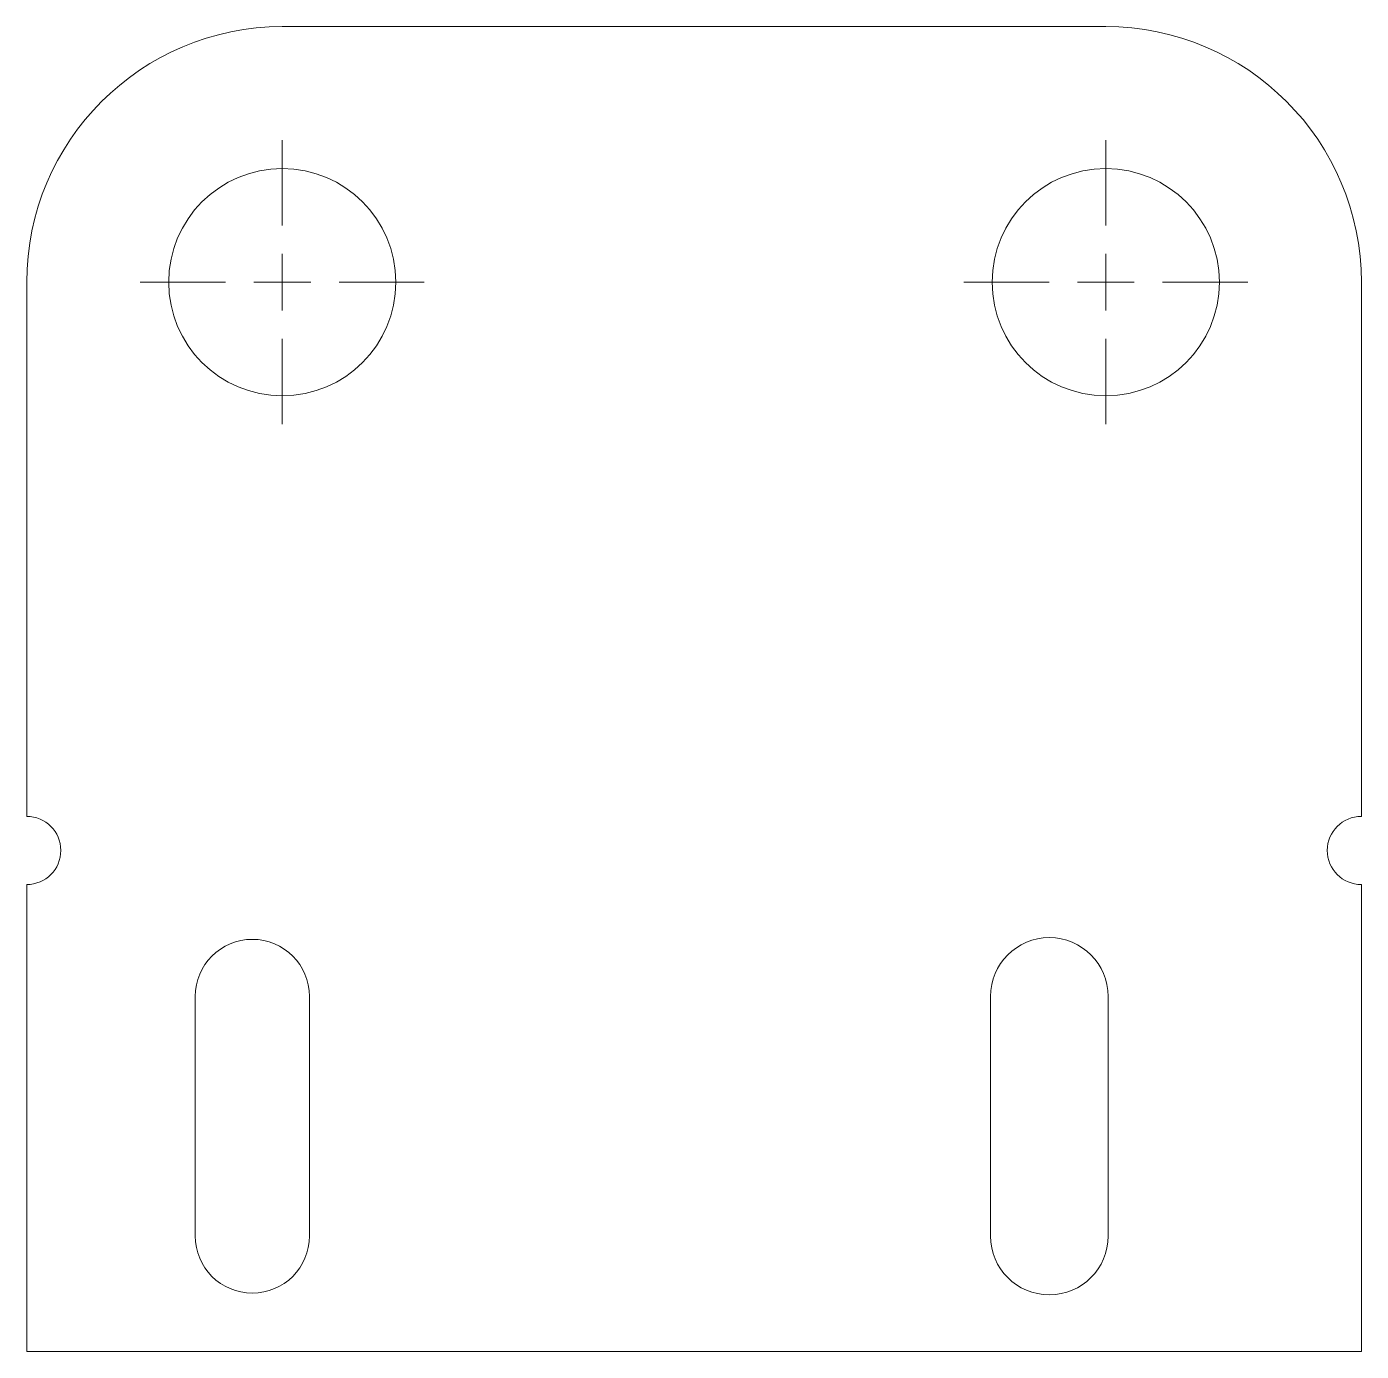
# Model space of a CAD drawing. Header units: millimetres. Extents: x 48 to 165, y 64 to 180.
import ezdxf

# ---------------------------------------------------------------- set-up
doc = ezdxf.new("R2010")
doc.units = ezdxf.units.MM

# ---------------------------------------------------------------- blocks, each defined once
blk = doc.blocks.new('SW_CENTERMARKSYMBOL_0')
at = {"color": 0, "linetype": 'Continuous', "lineweight": 0}
for p, q in [((0, 5), (0, 12.5)), ((0, 0), (0, 2.5)), ((-5, 0), (-12.5, 0)), ((0, 0), (-2.5, 0)), ((0, 0), (0, -2.5)), ((0, 0), (2.5, 0)), ((5, 0), (12.5, 0)), ((0, -5), (0, -12.5))]:
    blk.add_line(p, q, dxfattribs=at)
blk = doc.blocks.new('SW_CENTERMARKSYMBOL_1')
at = {"color": 0, "linetype": 'Continuous', "lineweight": 0}
for p, q in [((0, 5), (0, 12.5)), ((0, 0), (0, 2.5)), ((-5, 0), (-12.5, 0)), ((0, 0), (-2.5, 0)), ((0, 0), (0, -2.5)), ((0, 0), (2.5, 0)), ((5, 0), (12.5, 0)), ((0, -5), (0, -12.5))]:
    blk.add_line(p, q, dxfattribs=at)

msp = doc.modelspace()

# ---------------------------------------------------------------- linework, layer by layer
at = {"color": 7, "linetype": 'Continuous', "lineweight": 15}
for p, q in [((70.33, 180.31), (142.83, 180.31)), ((47.83, 110.77), (47.83, 157.81)), ((165.33, 157.81), (165.33, 110.77)), ((47.83, 63.66), (47.83, 104.77)), ((165.33, 104.77), (165.33, 63.66)), ((62.66, 73.82), (62.66, 94.91)), ((72.73, 94.91), (72.73, 73.82)), ((132.68, 73.82), (132.68, 94.91)), ((143.04, 94.91), (143.04, 73.82)), ((165.33, 63.66), (47.83, 63.66))]:
    msp.add_line(p, q, dxfattribs=at)
for centre in [(70.33, 157.81), (142.83, 157.81)]:
    msp.add_circle(centre, 10, dxfattribs=at)
for centre, radius, start, end in [((70.33, 157.81), 22.5, 90, 180), ((142.83, 157.81), 22.5, 0, 90), ((47.83, 107.77), 3, 270, 90), ((165.33, 107.77), 3, 90, 270), ((67.69, 94.91), 5.03, 0, 180), ((137.86, 94.91), 5.18, 0, 180), ((67.69, 73.82), 5.03, 180, 0), ((137.86, 73.82), 5.18, 180, 0)]:
    msp.add_arc(centre, radius, start, end, dxfattribs=at)

# ---------------------------------------------------------------- block references
at = {"color": 7, "linetype": 'Continuous', "lineweight": 0}
for name, p in [('SW_CENTERMARKSYMBOL_0', (70.33, 157.81)), ('SW_CENTERMARKSYMBOL_1', (142.83, 157.81))]:
    msp.add_blockref(name, p, dxfattribs=at)

doc.saveas('drawing.dxf')
